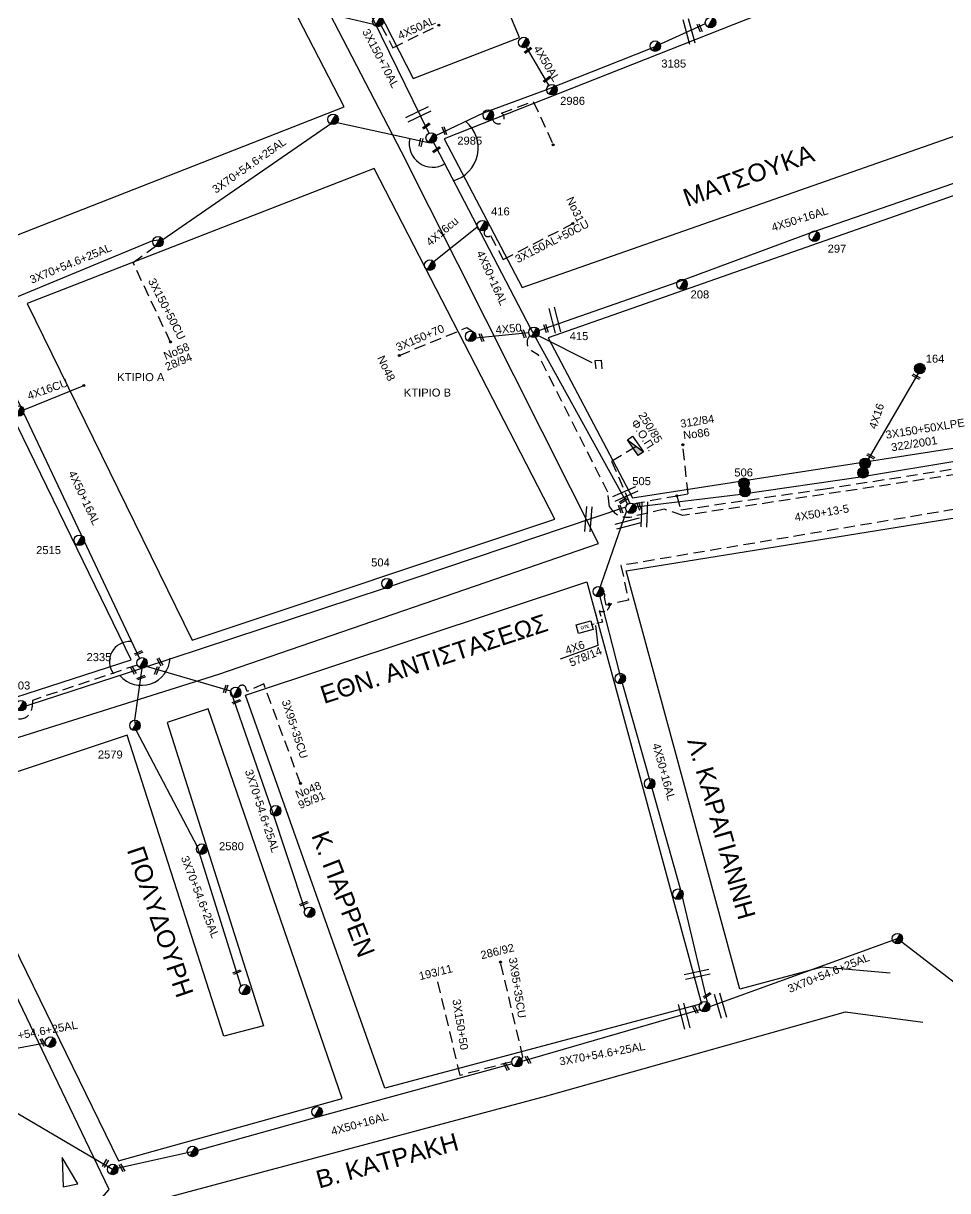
# Model space of a CAD drawing. Header units: millimetres. Extents: x 839 to 3144, y 747 to 1790.
# Drawn here: x 1235.1 to 1443, y 1113 to 1375.4 of the extents above; entities that cross this region are included whole.
import ezdxf
from ezdxf.enums import TextEntityAlignment as Align

# ---------------------------------------------------------------- set-up
doc = ezdxf.new("R2010")
doc.units = ezdxf.units.MM
doc.linetypes.add('DASHED', pattern=[19.05, 12.7, -6.35])
for name, color, linetype in [('Pillar OTE', 7, 'Continuous'), ('Άγνωστα', 7, 'Continuous'), ('Γέφυρες Εναερίου Δικτύου', 7, 'DASHED'), ('Γυμνά εναέρια ΧΤ (3Φ)   4x16CU', 7, 'Continuous'), ('Γυμνά εναέρια ΧΤ (3Φ)   4x50AL', 7, 'Continuous'), ('Γυμνά εναέρια ΧΤ και ΦΟΠ (2Φ)   3x50+35+16CU', 7, 'Continuous'), ('Γυμνά εναέρια ΧΤ και ΦΟΠ (3Φ)   4x50+16AL', 7, 'Continuous'), ('Εναέρια παροχή ΧΤ 4x16', 7, 'SYN_LINE'), ('Επιγραφές - Σχήματα', 7, 'Continuous'), ('Καλώδια ΧΤ   3x150+50AL', 7, 'DASHED'), ('Καλώδια ΧΤ   3x150+50CU', 7, 'DASHED'), ('Καλώδια ΧΤ   3x150+70AL', 7, 'DASHED'), ('Καλώδια ΧΤ   3x150AL+50CU', 7, 'DASHED'), ('Καλώδια ΧΤ   3x150AL+50XLPE', 7, 'DASHED'), ('Καλώδια ΧΤ   3x95+35CU', 7, 'DASHED'), ('Καλώδια ΧΤ   4x50+13-5', 7, 'Continuous'), ('Καλώδια ΧΤ   4x50AL', 7, 'DASHED'), ('Μηχανική τομή', 7, 'Continuous'), ('Στύλος Ξύλινος', 7, 'Continuous'), ('Στύλος Ξύλινος @ 1', 7, 'Continuous'), ('Στύλος ΦΜ', 7, 'Continuous'), ('Στύλος ΦΜ @ 1', 7, 'Continuous'), ('Συνδέσεις', 7, 'Continuous'), ('Συνεστραμμένα ΧΤ   3x70+54.6+25AL', 7, 'SYN_LINE'), ('Τομή', 7, 'Continuous'), ('Υποσταθμοί', 7, 'Continuous'), ('Υπόβαθρο ΔΕΗ', 7, 'Continuous'), ('Υπόγεια καλώδια Παροχών ΧΤ   4x6', 7, 'DASHED')]:
    doc.layers.add(name, color=color, linetype=linetype)
doc.styles.get("Standard").update_dxf_attribs({"font": 'ARIAL.TTF'})
doc.linetypes.add('SYN_LINE', pattern='A,0.5,-0.0001,["/\\/\\/\\/",Standard,S=0.1,R=0,X=0,Y=-0.05],-0.25', length=0.7501)
doc.dimstyles.new('ISO-25', dxfattribs={"dimtxt": 2.5, "dimasz": 2.5, "dimexe": 1.25, "dimexo": 0.625, "dimtad": 1, "dimtxsty": 'Standard', "dimcen": 2.5, "dimadec": 0, "dimazin": 0, "dimtfac": 1, "dimtmove": 0, "dimatfit": 3, "dimfxl": 1, "dimarcsym": 0})

# ---------------------------------------------------------------- blocks, each defined once
blk = doc.blocks.new('ΥΠΑΡΧΩΝ ΤΣΙΜΕΝΤΕΝΙΟΣ ΣΤΥΛΟΣ')
at = {"layer": 'Στύλος ΦΜ'}
blk.add_hatch(color=7, dxfattribs=at).paths.add_polyline_path([(-1.29, -2.28, 0.574793), (2.62, 0, 0.268822), (1.3, 2.27)])
at = {"layer": 'Στύλος ΦΜ', "color": 7}
blk.add_line((-1.29, -2.28), (1.3, 2.27), dxfattribs=at)
blk.add_circle((0, 0), 2.62, dxfattribs=at)
at = {"layer": 'Στύλος ΦΜ', "flags": 4}
for tag, p in [('ΑΡΙΘΜΟΣ', (-4.68, 8.05)), ('ΤΥΠΟΣ', (-4.91, 3.03))]:
    blk.add_attdef(tag, p, '', height=4, dxfattribs=at)
blk = doc.blocks.new('ΤΟΜΗ')
at = {"layer": 'Τομή', "ltscale": 40}
for p, q in [((-5.68, 0), (5.68, 0)), ((5.68, -2.33), (-5.68, -2.33))]:
    blk.add_line(p, q, dxfattribs=at)
blk = doc.blocks.new('ΜΗΧΑΝΙΚΗ ΤΟΜΗ')
at = {"layer": 'Μηχανική τομή', "ltscale": 40}
for p, q in [((-1.89, 0.78), (1.89, 0.78)), ((1.89, 0), (-1.89, 0))]:
    blk.add_line(p, q, dxfattribs=at)
blk = doc.blocks.new('A$C3F94617C')
at = {"layer": 'Μηχανική τομή', "xscale": 0.5, "yscale": 0.5, "zscale": 0.5}
blk.add_blockref('ΜΗΧΑΝΙΚΗ ΤΟΜΗ', (0.95, 0), dxfattribs=at)
blk = doc.blocks.new('_ΣΥΝΔΕΣΗ')
at = {"layer": 'Συνδέσεις', "linetype": 'SYN_LINE', "ltscale": 40}
blk.add_hatch(color=256, dxfattribs=at).paths.add_polyline_path([(0.5, -0.01, 1), (-0.5, -0.01, 1)])
at = {"layer": 'Συνδέσεις'}
blk.add_circle((0, -0.01), 0.5, dxfattribs=at)
blk = doc.blocks.new('ΥΠΑΡΧΩΝ ΞΥΛΙΝΟΣ ΣΤΥΛΟΣ')
at = {"layer": 'Στύλος Ξύλινος'}
h = blk.add_hatch(color=7, dxfattribs=at)
h.paths.add_polyline_path([(-2.62, 0, 0.270008), (-1.29, -2.28), (1.3, 2.27, 0.576266)])
h.paths.add_polyline_path([(-1.29, -2.28, 0.574793), (2.62, 0, 0.268822), (1.3, 2.27)])
at = {"layer": 'Στύλος Ξύλινος', "color": 7}
blk.add_line((-1.29, -2.28), (1.3, 2.27), dxfattribs=at)
blk.add_circle((0, 0), 2.62, dxfattribs=at)
at = {"layer": 'Στύλος Ξύλινος', "flags": 4}
for tag, p in [('ΑΡΙΘΜΟΣ', (-4.91, 8.6)), ('ΤΥΠΟΣ', (-4.85, 3.39))]:
    blk.add_attdef(tag, p, '', height=4, dxfattribs=at)
blk = doc.blocks.new('υποσταθμος σε κλειστο χωρο')
at = {"layer": 'Υποσταθμοί', "ltscale": 40}
blk.add_hatch(color=256, dxfattribs=at).paths.add_polyline_path([(-9.5, -3.1), (9.5, -3.1), (9.5, 3.1)])
blk.add_lwpolyline([(-9.5, -3.1), (-9.5, 3.1), (9.5, 3.1), (9.5, -3.1)], close=True, dxfattribs=at)
blk.add_lwpolyline([(-9.5, -3.1), (9.5, 3.1)], dxfattribs=at)
blk = doc.blocks.new('ΥΠΑΡΧΩΝ ΥΠΟΣΤΑΘΜΟΣ ΣΕ ΚΛΕΙΣΤΟ ΧΩΡΟ')
at = {"layer": 'Υποσταθμοί'}
blk.add_blockref('υποσταθμος σε κλειστο χωρο', (0, 0), dxfattribs=at)
at = {"layer": 'Υποσταθμοί', "linetype": 'SYN_LINE', "ltscale": 40, "flags": 1}
for tag, p in [('ΜΕΤΑΣΧΗΜΑΤΙΣΜΟΣ', (10.7, 2.2)), ('ΙΣΧΥΣ', (10.6, -0.9)), ('ΑΡΙΘΜΟΣ', (10.8, -3.9))]:
    blk.add_attdef(tag, p, '', height=2, dxfattribs=at)
blk = doc.blocks.new('PILLAR ΟΤΕ')
at = {"layer": 'Pillar OTE', "ltscale": 40}
blk.add_lwpolyline([(-3.31, 2.02), (3.39, 2.02), (3.39, -1.99), (-3.31, -1.99)], close=True, dxfattribs=at)
at = {"layer": 'Pillar OTE', "insert": (-1.81, 0.71), "char_height": 1.3575, "width": 109.961, "attachment_point": 1}
blk.add_mtext('{\\fArial|b1|i0|c161|p34;OTE}', dxfattribs=at)
blk = doc.blocks.new('TSONTA XT1')
at = {"ltscale": 40}
h = blk.add_hatch(color=256, dxfattribs=at)
h.dxf.hatch_style = 1
h.paths.add_polyline_path([(595.96, 2487.66), (597.07, 2488.77), (595.96, 2489.87), (594.85, 2488.77)])
blk.add_lwpolyline([(594.85, 2488.77), (595.96, 2489.87), (597.07, 2488.77), (595.96, 2487.66)], close=True, dxfattribs=at)

msp = doc.modelspace()

# ---------------------------------------------------------------- linework, layer by layer
at = {"layer": 'Άγνωστα', "color": 151, "linetype": 'SYN_LINE', "ltscale": 12}
msp.add_lwpolyline([(1337.04, 1329.53), (1327.44, 1321.89)], dxfattribs=at)
at = {"layer": 'Γέφυρες Εναερίου Δικτύου', "color": 85, "linetype": 'Continuous', "lineweight": 30, "ltscale": 0.2}
msp.add_lwpolyline([(1240.38, 747.83), (1256.99, 855.52), (1256.74, 911.68), (1241.63, 956.13), (1240.93, 1098.03), (1254.34, 1113.25), (1209.24, 1207.12), (1279, 1229.07), (1364.43, 1258.51), (1320.1, 1346.57), (1279.82, 1424.1), (1247.52, 1487.49), (1205.71, 1566.9), (1162.53, 1649.92), (1121.62, 1729.43), (1194.67, 1771.2)], dxfattribs=at)
at = {"layer": 'Γέφυρες Εναερίου Δικτύου', "color": 151, "ltscale": 0.2}
msp.add_lwpolyline([(1342.63, 1355.25), (1349.76, 1357.87), (1354.23, 1348.12)], dxfattribs=at)
at = {"layer": 'Γέφυρες Εναερίου Δικτύου', "color": 2, "linetype": 'SYN_LINE', "ltscale": 15}
msp.add_lwpolyline([(1350.87, 1305.27), (1362.9, 1299.19)], dxfattribs=at)
at = {"layer": 'Γέφυρες Εναερίου Δικτύου', "color": 85, "ltscale": 0.2}
for points in [[(1382.03, 1269.23), (1384.58, 1269.65), (1383.37, 1280.72)], [(1371.48, 1267.56), (1367.39, 1277.04), (1372.83, 1280.31)]]:
    msp.add_lwpolyline(points, dxfattribs=at)
at = {"layer": 'Γέφυρες Εναερίου Δικτύου', "color": 151, "ltscale": 0.2}
msp.add_arc((1341.9, 1354.15), 1.32, 181.7418, 56.5429, dxfattribs=at)
at = {"layer": 'Γυμνά εναέρια ΧΤ (3Φ)   4x16CU', "color": 85, "linetype": 'SYN_LINE', "ltscale": 15}
msp.add_lwpolyline([(1235.15, 1288.55), (1248.68, 1293.99)], dxfattribs=at)
at = {"layer": 'Γυμνά εναέρια ΧΤ (3Φ)   4x50AL', "color": 151, "linetype": 'Continuous', "ltscale": 0.2}
msp.add_lwpolyline([(1336.79, 1304.73), (1348.75, 1305.94)], dxfattribs=at)
at = {"layer": 'Γυμνά εναέρια ΧΤ και ΦΟΠ (2Φ)   3x50+35+16CU', "color": 6, "ltscale": 0.2}
msp.add_lwpolyline([(1138.35, 1167.59), (1160.5, 1191.7), (1162.04, 1192.04), (1198.41, 1209.74), (1233.61, 1221.29), (1261.7, 1230.46), (1316.28, 1248.43), (1370.56, 1266.72)], dxfattribs=at)
at = {"layer": 'Γυμνά εναέρια ΧΤ και ΦΟΠ (3Φ)   4x50+16AL', "color": 151, "ltscale": 0.2}
for points in [[(1276, 1449.67), (1282.81, 1435.97), (1298.97, 1404.51), (1313.71, 1376.29), (1326.25, 1350.7)], [(1326.79, 1349.66), (1349.14, 1306.84), (1370.92, 1267.29)]]:
    msp.add_lwpolyline(points, dxfattribs=at)
at = {"layer": 'Γυμνά εναέρια ΧΤ και ΦΟΠ (3Φ)   4x50+16AL', "color": 85, "ltscale": 0.2}
msp.add_lwpolyline([(1194.9, 1372.83), (1208.26, 1344.34), (1223.97, 1311.13), (1247.96, 1260.56), (1261.16, 1232.65)], dxfattribs=at)
at = {"layer": 'Γυμνά εναέρια ΧΤ και ΦΟΠ (3Φ)   4x50+16AL', "color": 2, "ltscale": 0.2}
for points in [[(1351.02, 1306.39), (1382.14, 1317.22), (1412.06, 1328.3), (1454.32, 1342.95), (1483.59, 1353.56), (1515.22, 1364.57)], [(1370.69, 1265.79), (1364.43, 1247.66), (1369.16, 1229.29), (1375.85, 1205.67), (1382.9, 1180.65), (1388.85, 1155.37)]]:
    msp.add_lwpolyline(points, dxfattribs=at)
at = {"layer": 'Γυμνά εναέρια ΧΤ και ΦΟΠ (3Φ)   4x50+16AL', "color": 30, "ltscale": 0.2}
msp.add_lwpolyline([(1345.01, 1141.52), (1302.77, 1129.98), (1274.28, 1122.03), (1255.14, 1117.71), (1231.42, 1131.71), (1230.4, 1132.29), (1229.82, 1131.27), (1235.23, 1093.38), (1237.66, 1055.55)], dxfattribs=at)
at = {"layer": 'Εναέρια παροχή ΧΤ 4x16', "color": 30, "linetype": 'SYN_LINE', "ltscale": 20}
msp.add_lwpolyline([(1423.8, 1275.13), (1436.55, 1297)], dxfattribs=at)
at = {"layer": 'Επιγραφές - Σχήματα', "linetype": 'Continuous', "ltscale": 0.2}
msp.add_lwpolyline([(1363.88, 1297.73), (1363.7, 1299.66), (1365, 1299.69), (1365.16, 1297.73)], dxfattribs=at)
for centre, radius, start, end in [((1329.62, 1347.45), 7.74, 285.8453, 49.891), ((1327.14, 1348.36), 5.28, 166.9072, 302.3362), ((1258.92, 1231.93), 4.5, 85.6318, 217.407), ((1261.62, 1233.04), 6.45, 221.2106, 357.0301)]:
    msp.add_arc(centre, radius, start, end, dxfattribs=at)
at = {"layer": 'Καλώδια ΧΤ   3x150+50AL', "color": 151, "ltscale": 0.2}
msp.add_lwpolyline([(1488.82, 1268.58), (1487.31, 1274.6), (1459.2, 1270.2), (1458, 1275.62), (1450.74, 1274.69), (1450.21, 1274.08, -0.451442), (1445.2, 1274.04), (1383.39, 1264.75), (1379.23, 1266.18), (1371.95, 1264.49, -0.336424), (1366.93, 1266.74), (1366.52, 1270), (1350.94, 1300.79), (1349.33, 1301.83, -0.489011), (1349.03, 1305.2)], format="xyb", dxfattribs=at)
at = {"layer": 'Καλώδια ΧΤ   3x150+50AL', "color": 2, "ltscale": 0.2}
msp.add_lwpolyline([(1487.15, 1268.26), (1485.97, 1273.12), (1369.47, 1253.53), (1371.18, 1245.75), (1366.16, 1244.64), (1365.75, 1246.41), (1365.75, 1246.41, 0.595256), (1365.24, 1247.47)], format="xyb", dxfattribs=at)
at = {"layer": 'Καλώδια ΧΤ   3x150+50CU', "color": 151, "ltscale": 0.2}
msp.add_lwpolyline([(1268.16, 1303.78), (1259.73, 1321.64), (1264.77, 1325.29)], dxfattribs=at)
at = {"layer": 'Καλώδια ΧΤ   3x150+50CU', "color": 30, "linetype": 'DASHED', "ltscale": 0.2}
msp.add_lwpolyline([(1344.92, 1141.97), (1333.32, 1138.91), (1328.26, 1160.13)], dxfattribs=at)
at = {"layer": 'Καλώδια ΧΤ   3x150+70AL', "color": 151, "ltscale": 0.2}
msp.add_lwpolyline([(1319.63, 1300.76), (1334.84, 1307.04), (1336.25, 1306.07)], dxfattribs=at)
at = {"layer": 'Καλώδια ΧΤ   3x150+70AL', "color": 85, "ltscale": 0.2}
msp.add_lwpolyline([(1260.69, 1231.15), (1237.09, 1223.22), (1237.05, 1221.78, -0.92817), (1231.42, 1221.53), (1201.42, 1211.95), (1190.17, 1235.49), (1190.12, 1237.01, 0.434666), (1185.83, 1240.77, 7.350015)], format="xyb", dxfattribs=at)
at = {"layer": 'Καλώδια ΧΤ   3x150AL+50CU', "color": 151, "ltscale": 0.2}
msp.add_lwpolyline([(1340.14, 1327.73), (1342.98, 1322.31), (1358.66, 1330.4)], dxfattribs=at)
at = {"layer": 'Καλώδια ΧΤ   3x150AL+50CU', "linetype": 'DASHED', "ltscale": 0.1}
msp.add_lwpolyline([(1363.64, 1243.1), (1364.32, 1240.57)], dxfattribs=at)
at = {"layer": 'Καλώδια ΧΤ   3x150AL+50CU', "color": 151, "ltscale": 0.2}
msp.add_arc((1339.53, 1328.31), 0.846, 128.3596, 316.1674, dxfattribs=at)
at = {"layer": 'Καλώδια ΧΤ   3x150AL+50XLPE', "color": 85, "ltscale": 0.2}
msp.add_lwpolyline([(1372.28, 1267.42), (1382.03, 1269.23), (1382.95, 1266.04), (1414.85, 1270.71), (1445.13, 1275.38), (1445.89, 1274.85, 0.5543), (1450.84, 1276.96), (1463.78, 1278.75), (1518.15, 1287.3), (1542.16, 1290.9)], format="xyb", dxfattribs=at)
at = {"layer": 'Καλώδια ΧΤ   3x95+35CU', "color": 6, "ltscale": 0.2}
msp.add_lwpolyline([(1297.39, 1204.55), (1289.15, 1226.9), (1285.43, 1225.22), (1285.13, 1226.02, 0.69628), (1283.4, 1226.01, 1.564966)], format="xyb", dxfattribs=at)
at = {"layer": 'Καλώδια ΧΤ   3x95+35CU', "color": 30, "ltscale": 0.2}
msp.add_lwpolyline([(1347.02, 1142.71), (1347.44, 1142.98), (1342.38, 1164.41)], dxfattribs=at)
at = {"layer": 'Καλώδια ΧΤ   4x50+13-5', "color": 30, "ltscale": 0.2}
msp.add_lwpolyline([(1372.83, 1266.72), (1396.45, 1269.59), (1423.37, 1273.48), (1446.8, 1277.33)], dxfattribs=at)
at = {"layer": 'Καλώδια ΧΤ   4x50AL', "color": 151, "linetype": 'Continuous', "ltscale": 0.2}
for points in [[(1298.55, 1378.84), (1313.79, 1375.22)], [(1353.29, 1361.51), (1348.22, 1370.1)]]:
    msp.add_lwpolyline(points, dxfattribs=at)
at = {"layer": 'Καλώδια ΧΤ   4x50AL', "color": 151, "ltscale": 0.2}
msp.add_lwpolyline([(1315.51, 1374.9), (1318.16, 1369.94), (1328.51, 1375.02)], dxfattribs=at)
at = {"layer": 'Συνεστραμμένα ΧΤ   3x70+54.6+25AL', "color": 151, "ltscale": 20}
msp.add_lwpolyline([(1225.4, 1310.56), (1264.22, 1326.63), (1266.43, 1326.8), (1304.15, 1352.83), (1305.64, 1353.1), (1326.21, 1348.63), (1327.84, 1350.2), (1338.59, 1355.34), (1352.77, 1360.54), (1376.13, 1369.78), (1388.47, 1375.37)], dxfattribs=at)
at = {"layer": 'Συνεστραμμένα ΧΤ   3x70+54.6+25AL', "color": 6, "ltscale": 20}
for points in [[(1262.7, 1230.92), (1281.69, 1225.34), (1290.83, 1199.01), (1298.39, 1176.11)], [(1261.7, 1230.46), (1260.06, 1218.75), (1260.4, 1216.43), (1274.18, 1190.37), (1283.97, 1158.99)]]:
    msp.add_lwpolyline(points, dxfattribs=at)
at = {"layer": 'Συνεστραμμένα ΧΤ   3x70+54.6+25AL', "color": 173, "ltscale": 20}
msp.add_lwpolyline([(1389.45, 1154.36), (1431.66, 1169.65), (1463.99, 1144.79)], dxfattribs=at)
at = {"layer": 'Συνεστραμμένα ΧΤ   3x70+54.6+25AL', "color": 30, "ltscale": 20}
msp.add_lwpolyline([(1347.27, 1142.09), (1387.3, 1153.68)], dxfattribs=at)
at = {"layer": 'Συνεστραμμένα ΧΤ   3x70+54.6+25AL', "color": 1, "linetype": 'SYN_LINE', "ltscale": 15}
msp.add_lwpolyline([(1227.89, 1143.98), (1239.98, 1146.23)], dxfattribs=at)
at = {"layer": 'Υπόβαθρο ΔΕΗ'}
for points in [[(1229.71, 1326.3), (1307.21, 1356.63), (1264.81, 1438.79), (1229.01, 1508.68), (1160.41, 1476.01), (1211.22, 1366.23)], [(1322.76, 1363.04), (1346.65, 1372.26), (1318.1, 1440.12), (1310.42, 1457.22), (1278.62, 1449.16), (1307.09, 1393.67)], [(1347.22, 1316.06), (1450.54, 1352.22), (1509.28, 1372.8), (1488.79, 1411.88), (1394.9, 1375.18), (1329.68, 1349.45)], [(1372.11, 1268.76), (1505.69, 1289.45), (1549.15, 1296.36), (1515.17, 1361.51), (1353.11, 1304.75)], [(1273.04, 1236.71), (1354.64, 1263.95), (1313.96, 1342.8), (1235.95, 1312.44)], [(1209.65, 1216.31), (1259.3, 1232.3), (1222.69, 1307.33), (1173.77, 1288.46)], [(1285.04, 1224.35), (1361.8, 1249.87), (1387.58, 1154.98), (1316.38, 1136.05)], [(1256.43, 1119.69), (1306.77, 1133.69), (1276.64, 1221.28), (1267.43, 1218.27), (1289.05, 1150.04), (1280.16, 1147.74), (1258.41, 1215.4), (1216.53, 1201.47)], [(1244.03, 1113.81), (1247.35, 1114.51), (1243.77, 1120.45)]]:
    msp.add_lwpolyline(points, close=True, dxfattribs=at)
for points in [[(1430.01, 1161.87), (1414.67, 1163.23), (1396.19, 1158.26), (1370.68, 1252.34), (1447.46, 1264.67), (1469.65, 1152.94)], [(1364.3, 1235.58), (1355.81, 1232.49)]]:
    msp.add_lwpolyline(points, dxfattribs=at)
msp.add_lwpolyline([(1321.38, 938.09), (1259.19, 936.87), (1247.31, 960.92), (1249.16, 1053), (1245.89, 1100.68, -0.260358), (1254.41, 1107.97), (1352.84, 1134.3), (1419.99, 1153.22), (1437.37, 1150.83)], format="xyb", dxfattribs=at)
at = {"layer": 'Υπόγεια καλώδια Παροχών ΧΤ   4x6', "color": 2, "linetype": 'DASHED', "ltscale": 0.1}
msp.add_lwpolyline([(1366.91, 1244.46, -0.517388), (1364.6, 1243.36), (1365.29, 1240.83), (1362.81, 1240.16)], format="xyb", dxfattribs=at)

# ---------------------------------------------------------------- block references
at = {"layer": 'Pillar OTE', "xscale": 0.5, "yscale": 0.5, "zscale": 0.5, "rotation": 15.20163661549133}
msp.add_blockref('PILLAR ΟΤΕ', (1361.3, 1239.66), dxfattribs=at)
at = {"layer": 'Επιγραφές - Σχήματα', "ltscale": 0.2}
for p, rotation in [((1387.76, 1373.6), 114.4678931557885), ((1347.94, 1368.65), 36.67458817811563), ((1352.18, 1362.09), 36.67458817811563), ((1325.05, 1351.61), 36.6745881781156), ((1329.26, 1352.11), 289.8083135195588), ((1324.5, 1349.63), 257.3495095051489), ((1327.34, 1346.29), 36.6745881781156), ((1352.1, 1307.66), 289.8083135195589), ((1337.62, 1305.59), 289.8083135195587), ((1347.12, 1306.44), 289.8083135195589), ((1434.95, 1296.27), 332.0093809469343), ((1424.75, 1278.35), 332.0093809469344), ((1370.68, 1268.74), 211.9085215694956), ((1373.07, 1267.65), 289.8083135195589), ((1368.89, 1267.06), 289.8083135195589), ((1260.19, 1233.33), 23.06086258114141), ((1260.42, 1229.22), 119.5108964202341), ((1264.94, 1228.95), 69.37857411773913), ((1266.42, 1231.09), 119.5108964202341), ((1260.76, 1227.79), 23.06086258114141), ((1280.43, 1224.82), 70.33792145374845), ((1282.21, 1222.34), 23.06086258114142), ((1297.35, 1176.96), 23.06086258114125), ((1282.32, 1161.56), 23.06086258114133), ((1389.57, 1157.54), 211.9085215694959), ((1385.6, 1154.49), 297.5072789628844), ((1240.09, 1145.57), 119.5108964202341), ((1344.32, 1140.14), 119.510896420234), ((1349.21, 1141.66), 119.510896420234), ((1253.22, 1118.2), 59.66397251765657), ((1257.87, 1117.37), 119.510896420234)]:
    msp.add_blockref('A$C3F94617C', p, dxfattribs=dict(at, rotation=rotation))
at = {"layer": 'Στύλος Ξύλινος @ 1', "ltscale": 40}
ref = msp.add_blockref('ΥΠΑΡΧΩΝ ΞΥΛΙΝΟΣ ΣΤΥΛΟΣ', (1436.7, 1297.82), dxfattribs=dict(at, xscale=0.4499999999998181, yscale=0.4499999999998181, zscale=0.4499999999998181))
ref.add_attrib('ΑΡΙΘΜΟΣ', '164', (1438.03, 1299.13), dxfattribs={"layer": 'Στύλος Ξύλινος', "height": 1.8, "flags": 4})
at = {"layer": 'Στύλος Ξύλινος @ 1', "ltscale": 40, "xscale": 0.4499999999998181, "yscale": 0.4499999999998181, "zscale": 0.4499999999998181}
for p in [(1423.92, 1274.37), (1424.4, 1276.51), (1397.37, 1270.17)]:
    msp.add_blockref('ΥΠΑΡΧΩΝ ΞΥΛΙΝΟΣ ΣΤΥΛΟΣ', p, dxfattribs=at)
at = {"layer": 'Στύλος Ξύλινος @ 1', "ltscale": 40}
ref = msp.add_blockref('ΥΠΑΡΧΩΝ ΞΥΛΙΝΟΣ ΣΤΥΛΟΣ', (1397.16, 1272.03), dxfattribs=dict(at, xscale=0.4499999999998181, yscale=0.4499999999998181, zscale=0.4499999999998181))
ref.add_attrib('ΤΥΠΟΣ', '506', (1394.98, 1273.55), dxfattribs={"layer": 'Στύλος Ξύλινος', "height": 1.8, "flags": 4})
at = {"layer": 'Στύλος ΦΜ @ 1', "ltscale": 40}
ref = msp.add_blockref('ΥΠΑΡΧΩΝ ΤΣΙΜΕΝΤΕΝΙΟΣ ΣΤΥΛΟΣ', (1314.8, 1375.84), dxfattribs=dict(at, xscale=0.4499999999998181, yscale=0.4499999999998181, zscale=0.4499999999998181))
ref.add_attrib('ΤΥΠΟΣ', '782', (1317, 1378.04), dxfattribs={"layer": 'Στύλος ΦΜ', "height": 1.8, "flags": 4})
at = {"layer": 'Στύλος ΦΜ @ 1', "ltscale": 40, "xscale": 0.4499999999998181, "yscale": 0.4499999999998181, "zscale": 0.4499999999998181}
for p in [(1389.63, 1375.6), (1347.62, 1371.12), (1304.74, 1353.85), (1339.64, 1354.82), (1265.35, 1326.32), (1326.48, 1321.06), (1335.66, 1305.05), (1364.42, 1247.67), (1369.32, 1228.12), (1282.81, 1224.99), (1375.93, 1204.49), (1291.82, 1198.38), (1382.31, 1179.63), (1299.43, 1175.57), (1431.66, 1169.65), (1284.81, 1158.16), (1388.27, 1154.35), (1241.15, 1146.37), (1346.1, 1141.97), (1301.14, 1130.7), (1273.12, 1121.79), (1255.16, 1117.75)]:
    msp.add_blockref('ΥΠΑΡΧΩΝ ΤΣΙΜΕΝΤΕΝΙΟΣ ΣΤΥΛΟΣ', p, dxfattribs=at)
at = {"layer": 'Στύλος ΦΜ @ 1', "ltscale": 40}
ref = msp.add_blockref('ΥΠΑΡΧΩΝ ΤΣΙΜΕΝΤΕΝΙΟΣ ΣΤΥΛΟΣ', (1377.19, 1370.3), dxfattribs=dict(at, xscale=0.4499999999998181, yscale=0.4499999999998181, zscale=0.4499999999998181))
ref.add_attrib('ΤΥΠΟΣ', '3185', (1378.55, 1365.48), dxfattribs={"layer": 'Στύλος ΦΜ', "height": 1.8, "flags": 4})
ref = msp.add_blockref('ΥΠΑΡΧΩΝ ΤΣΙΜΕΝΤΕΝΙΟΣ ΣΤΥΛΟΣ', (1353.94, 1360.52), dxfattribs=dict(at, xscale=0.4499999999998181, yscale=0.4499999999998181, zscale=0.4499999999998181))
ref.add_attrib('ΤΥΠΟΣ', '2986', (1355.8, 1357.1), dxfattribs={"layer": 'Στύλος ΦΜ', "height": 1.8, "flags": 4})
ref = msp.add_blockref('ΥΠΑΡΧΩΝ ΤΣΙΜΕΝΤΕΝΙΟΣ ΣΤΥΛΟΣ', (1326.79, 1349.66), dxfattribs=dict(at, xscale=0.4499999999998181, yscale=0.4499999999998181, zscale=0.4499999999998181))
ref.add_attrib('ΤΥΠΟΣ', '2985', (1332.67, 1348.15), dxfattribs={"layer": 'Στύλος ΦΜ', "height": 1.8, "flags": 4})
ref = msp.add_blockref('ΥΠΑΡΧΩΝ ΤΣΙΜΕΝΤΕΝΙΟΣ ΣΤΥΛΟΣ', (1338.32, 1329.94), dxfattribs=dict(at, xscale=0.4499999999998181, yscale=0.4499999999998181, zscale=0.4499999999998181))
ref.add_attrib('ΑΡΙΘΜΟΣ', '416', (1340.26, 1332.25), dxfattribs={"layer": 'Στύλος ΦΜ', "height": 1.8, "flags": 4})
ref = msp.add_blockref('ΥΠΑΡΧΩΝ ΤΣΙΜΕΝΤΕΝΙΟΣ ΣΤΥΛΟΣ', (1412.99, 1327.57), dxfattribs=dict(at, xscale=0.4499999999998181, yscale=0.4499999999998181, zscale=0.4499999999998181))
ref.add_attrib('ΤΥΠΟΣ', '297', (1415.97, 1323.87), dxfattribs={"layer": 'Στύλος ΦΜ', "height": 1.8, "flags": 4})
ref = msp.add_blockref('ΥΠΑΡΧΩΝ ΤΣΙΜΕΝΤΕΝΙΟΣ ΣΤΥΛΟΣ', (1383.22, 1316.75), dxfattribs=dict(at, xscale=0.4499999999998181, yscale=0.4499999999998181, zscale=0.4499999999998181))
ref.add_attrib('ΤΥΠΟΣ', '208', (1385.14, 1313.58), dxfattribs={"layer": 'Στύλος ΦΜ', "height": 1.8, "flags": 4})
ref = msp.add_blockref('ΥΠΑΡΧΩΝ ΤΣΙΜΕΝΤΕΝΙΟΣ ΣΤΥΛΟΣ', (1349.92, 1305.96), dxfattribs=dict(at, xscale=0.4499999999998181, yscale=0.4499999999998181, zscale=0.4499999999998181))
ref.add_attrib('ΤΥΠΟΣ', '415', (1357.94, 1304.21), dxfattribs={"layer": 'Στύλος ΦΜ', "height": 1.8, "flags": 4})
ref = msp.add_blockref('ΥΠΑΡΧΩΝ ΤΣΙΜΕΝΤΕΝΙΟΣ ΣΤΥΛΟΣ', (1234, 1288.27), dxfattribs=dict(at, xscale=0.4499999999998181, yscale=0.4499999999998181, zscale=0.4499999999998181))
ref.add_attrib('ΤΥΠΟΣ', '2573', (1224.89, 1284.12), dxfattribs={"layer": 'Στύλος ΦΜ', "height": 1.8, "flags": 4})
ref = msp.add_blockref('ΥΠΑΡΧΩΝ ΤΣΙΜΕΝΤΕΝΙΟΣ ΣΤΥΛΟΣ', (1371.7, 1266.4), dxfattribs=dict(at, xscale=0.4499999999998181, yscale=0.4499999999998181, zscale=0.4499999999998181))
ref.add_attrib('ΤΥΠΟΣ', '505', (1372.01, 1271.6), dxfattribs={"layer": 'Στύλος ΦΜ', "height": 1.8, "flags": 4})
ref = msp.add_blockref('ΥΠΑΡΧΩΝ ΤΣΙΜΕΝΤΕΝΙΟΣ ΣΤΥΛΟΣ', (1247.66, 1259.2), dxfattribs=dict(at, xscale=0.4499999999998181, yscale=0.4499999999998181, zscale=0.4499999999998181))
ref.add_attrib('ΤΥΠΟΣ', '2515', (1237.93, 1256.1), dxfattribs={"layer": 'Στύλος ΦΜ', "height": 1.8, "flags": 4})
ref = msp.add_blockref('ΥΠΑΡΧΩΝ ΤΣΙΜΕΝΤΕΝΙΟΣ ΣΤΥΛΟΣ', (1316.86, 1249.46), dxfattribs=dict(at, xscale=0.4499999999998181, yscale=0.4499999999998181, zscale=0.4499999999998181))
ref.add_attrib('ΤΥΠΟΣ', '504', (1313.29, 1253.32), dxfattribs={"layer": 'Στύλος ΦΜ', "height": 1.8, "flags": 4})
ref = msp.add_blockref('ΥΠΑΡΧΩΝ ΤΣΙΜΕΝΤΕΝΙΟΣ ΣΤΥΛΟΣ', (1261.76, 1231.64), dxfattribs=dict(at, xscale=0.4499999999998181, yscale=0.4499999999998181, zscale=0.4499999999998181))
ref.add_attrib('ΤΥΠΟΣ', '2335', (1249.27, 1232.04), dxfattribs={"layer": 'Στύλος ΦΜ', "height": 1.8, "flags": 4})
ref = msp.add_blockref('ΥΠΑΡΧΩΝ ΤΣΙΜΕΝΤΕΝΙΟΣ ΣΤΥΛΟΣ', (1234.52, 1222.03), dxfattribs=dict(at, xscale=0.4499999999998181, yscale=0.4499999999998181, zscale=0.4499999999998181))
ref.add_attrib('ΑΡΙΘΜΟΣ', '503', (1232.42, 1225.66), dxfattribs={"layer": 'Στύλος ΦΜ', "height": 1.8, "flags": 4})
ref = msp.add_blockref('ΥΠΑΡΧΩΝ ΤΣΙΜΕΝΤΕΝΙΟΣ ΣΤΥΛΟΣ', (1260.18, 1217.58), dxfattribs=dict(at, xscale=0.4499999999998181, yscale=0.4499999999998181, zscale=0.4499999999998181))
ref.add_attrib('ΤΥΠΟΣ', '2579', (1251.82, 1210.14), dxfattribs={"layer": 'Στύλος ΦΜ', "height": 1.8, "flags": 4})
ref = msp.add_blockref('ΥΠΑΡΧΩΝ ΤΣΙΜΕΝΤΕΝΙΟΣ ΣΤΥΛΟΣ', (1275.2, 1189.77), dxfattribs=dict(at, xscale=0.4499999999998181, yscale=0.4499999999998181, zscale=0.4499999999998181))
ref.add_attrib('ΤΥΠΟΣ', '2580', (1279.07, 1189.52), dxfattribs={"layer": 'Στύλος ΦΜ', "height": 1.8, "flags": 4})
at = {"layer": 'Συνδέσεις', "xscale": 0.4500000000000455, "yscale": 0.4500000000000455, "zscale": 0.4500000000000455}
for p in [(1328.51, 1375.03), (1354.24, 1348.13), (1358.67, 1330.41), (1268.16, 1303.79), (1319.63, 1300.77), (1248.69, 1294), (1383.38, 1280.7), (1382.04, 1269.21), (1297.39, 1204.56), (1342.39, 1164.39)]:
    msp.add_blockref('_ΣΥΝΔΕΣΗ', p, dxfattribs=at)
at = {"layer": 'Συνδέσεις', "xscale": 0.3075184835441075, "yscale": 0.3075184835441075, "zscale": 0.3075184835441075, "rotation": 12.12559243855176}
msp.add_blockref('TSONTA XT1', (1348.42, 458.03), dxfattribs=at)
at = {"layer": 'Τομή'}
for p, xscale, yscale, zscale, rotation in [((1385.36, 1373.75), 0.4999999999999315, 0.4999999999999315, 0.4999999999999315, 285.4361686704123), ((1323.62, 1355.48), 0.5000000000000191, 0.5000000000000191, 0.5000000000000191, 25.95289896345791), ((1355.16, 1308.83), 0.5000000000002065, 0.5000000000002065, 0.5000000000002065, 284.7567771988827), ((1370.23, 1270.16), 0.4999999999999635, 0.4999999999999635, 0.4999999999999635, 23.68255942086045), ((1374.16, 1265.03), 0.4999999999999969, 0.4999999999999969, 0.4999999999999969, 87.84216864976432), ((1361.56, 1264), 0.5000000000000354, 0.5000000000000354, 0.5000000000000354, 85.52856371224466), ((1370.93, 1263.52), 0.4999999999999902, 0.4999999999999902, 0.4999999999999902, 14.30965140297513), ((1386.5, 1162.2), 0.499999999999921, 0.499999999999921, 0.499999999999921, 11.81493762085978), ((1392.44, 1154.71), 0.500000000000188, 0.500000000000188, 0.500000000000188, 286.2749913284894), ((1383.15, 1152.08), 0.500000000000034, 0.500000000000034, 0.500000000000034, 104.2941396797635)]:
    msp.add_blockref('ΤΟΜΗ', p, dxfattribs=dict(at, xscale=xscale, yscale=yscale, zscale=zscale, rotation=rotation))
at = {"layer": 'Υποσταθμοί', "xscale": 0.2249999999998817, "yscale": 0.2249999999998817, "zscale": 0.2249999999998817, "rotation": 304.4735981208931}
msp.add_blockref('ΥΠΑΡΧΩΝ ΥΠΟΣΤΑΘΜΟΣ ΣΕ ΚΛΕΙΣΤΟ ΧΩΡΟ', (1372.74, 1280.43), dxfattribs=at)

# ---------------------------------------------------------------- texts
at = {"layer": 'Γυμνά εναέρια ΧΤ (3Φ)   4x16CU', "linetype": 'SYN_LINE', "ltscale": 20}
msp.add_text('4X16CU', height=1.8, rotation=19.5668, dxfattribs=at).set_placement((1240.52, 1293.19), align=Align.MIDDLE)
at = {"layer": 'Γυμνά εναέρια ΧΤ (3Φ)   4x50AL', "linetype": 'SYN_LINE', "ltscale": 20}
for s, rotation, p in [('4X16cu', 39.796, (1329.27, 1328.65)), ('4X50', 5.5924, (1344.2, 1306.78))]:
    msp.add_text(s, height=1.8, rotation=rotation, dxfattribs=at).set_placement(p, align=Align.MIDDLE)
at = {"layer": 'Γυμνά εναέρια ΧΤ και ΦΟΠ (3Φ)   4x50+16AL', "linetype": 'SYN_LINE', "ltscale": 20}
for rotation, p in [(17.5642, (1409.69, 1331.44)), (294.4645, (1340.48, 1318.18)), (295.3131, (1248.76, 1268.74)), (285.4217, (1379.14, 1207.17)), (15.5101, (1310.69, 1128.03))]:
    msp.add_text('4X50+16AL', height=1.8, rotation=rotation, dxfattribs=at).set_placement(p, align=Align.MIDDLE)
at = {"layer": 'Εναέρια παροχή ΧΤ 4x16', "linetype": 'SYN_LINE', "ltscale": 20}
msp.add_text('4X16', height=1.8, rotation=71.5487, dxfattribs=at).set_placement((1426.94, 1287.12), align=Align.MIDDLE)
at = {"layer": 'Επιγραφές - Σχήματα', "ltscale": 0.2, "attachment_point": 1}
for s, insert, char_height, width, rotation in [('ΜΑΤΣΟΥΚΑ', (1383.01, 1337.9), 4, 19.6719, 19.7572), ('Νο31', (1358.72, 1336.67), 1.8, 20.6794, 295.4411), ('Νο58', (1266.38, 1301.37), 1.8, 20.6794, 22.8301), ('28/94', (1266.72, 1298.94), 1.8, 20.6794, 22.8301), ('Νο48', (1316.21, 1300.99), 1.8, 20.6794, 295.4411), ('Φ.Ο.Π.', (1373.19, 1286.62), 1.8, 3.9442, 301.965), ('250/85', (1374.85, 1288.3), 1.8, 3.9442, 301.965), ('312/84', (1382.68, 1286.26), 1.8, 3.9442, 9.0906), ('Νο86', (1383.35, 1283.7), 1.8, 3.9442, 7.0404), ('322/2001', (1430.12, 1280.97), 1.8, 3.9442, 9.0906), ('ΕΘΝ. ΑΝΤΙΣΤΑΣΕΩΣ', (1301.43, 1226.19), 4, 54.9499, 18.0758), ('4Χ6', (1356.71, 1235.18), 1.8, 20.6794, 20.2208), ('578/14', (1357.61, 1232.42), 1.8, 20.6794, 22.4267), ('Λ. ΚΑΡΑΓΙΑΝΝΗ', (1388.19, 1215.26), 4, 54.9499, 286.0064), ('Νο48', (1296.01, 1202.77), 1.8, 20.6794, 22.4267), ('95/91', (1296.65, 1200.43), 1.8, 20.6794, 22.4267), ('Κ. ΠΑΡΡΕΝ', (1303.51, 1194.29), 4, 54.9499, 291.1403), ('ΠΟΛΥΔΟΥΡΗ', (1262.09, 1190.86), 4, 54.9499, 288.6698), ('286/92', (1337.72, 1166.75), 1.8, 20.6794, 13.7354), ('193/11', (1323.85, 1162.05), 1.8, 20.6794, 13.7354), ('Β. ΚΑΤΡΑΚΗ', (1300.5, 1117.3), 4, 54.9499, 15.4141)]:
    msp.add_mtext(s, dxfattribs=dict(at, insert=insert, char_height=char_height, width=width, rotation=rotation))
at = {"layer": 'Επιγραφές - Σχήματα', "color": 1, "linetype": 'Continuous', "ltscale": 0.2, "char_height": 1.8, "width": 12.2501, "attachment_point": 1}
for s, insert in [('ΚΤΙΡΙΟ Α', (1256.17, 1296.79)), ('ΚΤΙΡΙΟ Β', (1320.64, 1293.31))]:
    msp.add_mtext(s, dxfattribs=dict(at, insert=insert))
at = {"layer": 'Καλώδια ΧΤ   3x150+50AL', "linetype": 'SYN_LINE', "ltscale": 20}
msp.add_text('3X150+50XLPE', height=1.8, rotation=9.0462, dxfattribs=at).set_placement((1437.89, 1284.31), align=Align.MIDDLE)
at = {"layer": 'Καλώδια ΧΤ   3x150+50CU', "linetype": 'SYN_LINE', "ltscale": 20}
msp.add_text('3X150+50CU', height=1.8, rotation=297.3721, dxfattribs=at).set_placement((1267.34, 1311.21), align=Align.MIDDLE)
at = {"layer": 'Καλώδια ΧΤ   3x150+70AL', "linetype": 'SYN_LINE', "ltscale": 20}
msp.add_text('3X150+70', height=1.8, rotation=22.8917, dxfattribs=at).set_placement((1324.28, 1304.74), align=Align.MIDDLE)
at = {"layer": 'Καλώδια ΧΤ   3x150+70AL', "ltscale": 0.2, "insert": (1312.81, 1374.43), "char_height": 1.8, "width": 9.756, "attachment_point": 1, "rotation": 297.9576}
msp.add_mtext('3Χ150+70AL', dxfattribs=at)
at = {"layer": 'Καλώδια ΧΤ   3x150AL+50CU', "linetype": 'SYN_LINE', "ltscale": 20}
msp.add_text('3X150AL+50CU', height=1.8, rotation=27.0088, dxfattribs=at).set_placement((1353.97, 1326.42), align=Align.MIDDLE)
at = {"layer": 'Καλώδια ΧΤ   3x95+35CU', "linetype": 'SYN_LINE', "ltscale": 20}
for s, rotation, p in [('3X95+35CU', 288.1688, (1296.15, 1216.76)), ('3X95+35CU', 278.9811, (1346.2, 1158.61)), ('3X150+50', 278.9811, (1333.36, 1150.34))]:
    msp.add_text(s, height=1.8, rotation=rotation, dxfattribs=at).set_placement(p, align=Align.MIDDLE)
at = {"layer": 'Καλώδια ΧΤ   4x50+13-5', "linetype": 'SYN_LINE', "ltscale": 20}
msp.add_text('4X50+13-5', height=1.8, rotation=9.6107, dxfattribs=at).set_placement((1414.64, 1265.37), align=Align.MIDDLE)
at = {"layer": 'Καλώδια ΧΤ   4x50AL', "linetype": 'SYN_LINE', "ltscale": 20}
for rotation, p in [(24.4234, (1323.49, 1374.39)), (300.8929, (1352.8, 1366.38))]:
    msp.add_text('4X50AL', height=1.8, rotation=rotation, dxfattribs=at).set_placement(p, align=Align.MIDDLE)
at = {"layer": 'Συνεστραμμένα ΧΤ   3x70+54.6+25AL', "linetype": 'SYN_LINE', "ltscale": 20}
for rotation, p in [(35.0889, (1285.83, 1343.47)), (22.3728, (1245.66, 1321.42)), (288.2333, (1288.78, 1198.34)), (291.0558, (1274.82, 1179.03)), (21.9818, (1416.18, 1161.92)), (10.4827, (1237.63, 1148.55)), (10.4419, (1365.26, 1143.77))]:
    msp.add_text('3X70+54.6+25AL', height=1.8, rotation=rotation, dxfattribs=at).set_placement(p, align=Align.MIDDLE)

# ---------------------------------------------------------------- leaders
at = {"layer": 'Επιγραφές - Σχήματα', "ltscale": 40}
msp.add_leader([(1363.75, 1240.01), (1364.3, 1235.58)], dimstyle='ISO-25', override={"dimasz": 1, "dimtad": 0}, dxfattribs=at)

doc.saveas('drawing.dxf')
